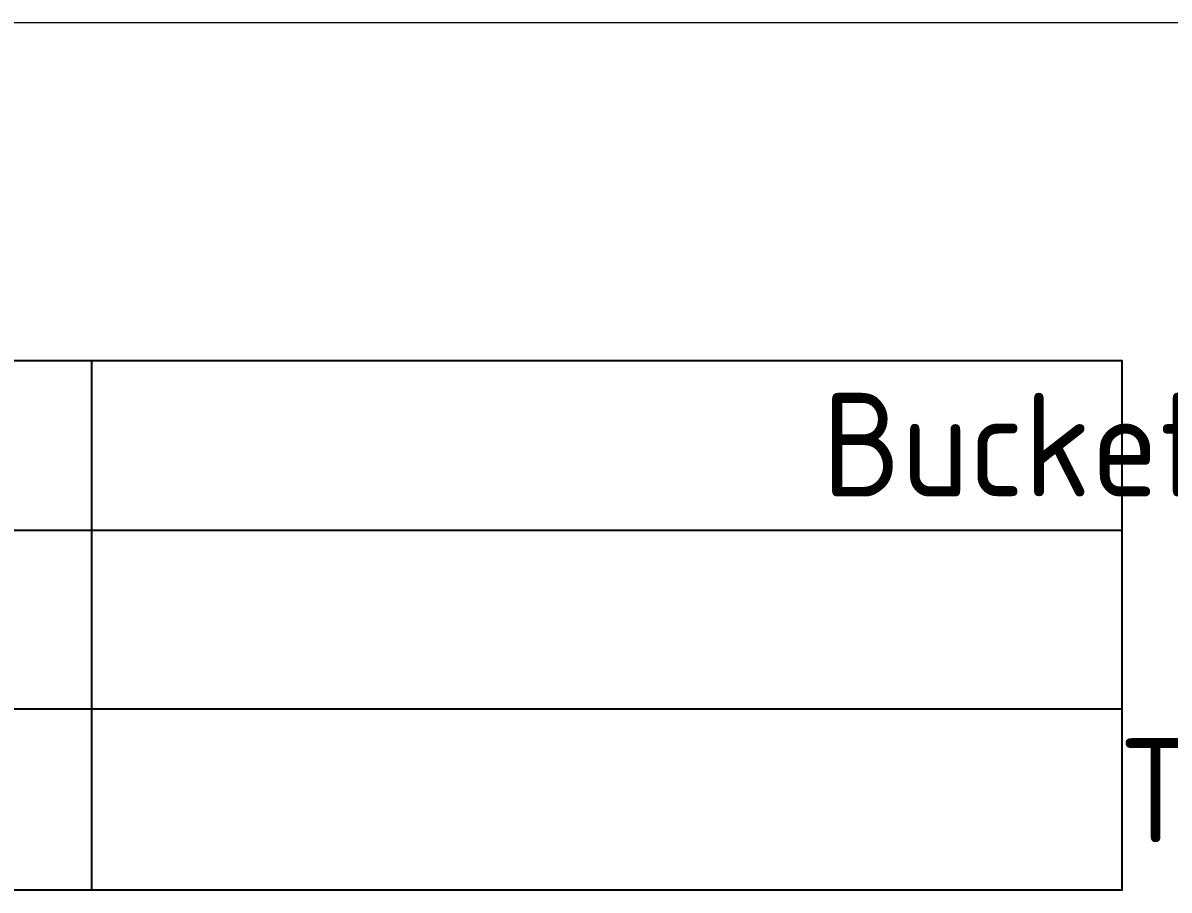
# Model space of a CAD drawing. Extents: x -681219 to -550379, y -242630 to -158199.
# Drawn here: x -636623 to -635297, y -220420 to -219417 of the extents above; entities that cross this region are included whole.
import ezdxf
from ezdxf.lldxf.tags import DXFTag

# ---------------------------------------------------------------- set-up
doc = ezdxf.new("R2010")
doc.units = 0
doc.header["$LTSCALE"] = 1000
doc.layers.add('famsun', color=7, linetype='CONTINUOUS', lineweight=0)
doc.layers.add('轴网_轴线', color=1, linetype='CENTER2', lineweight=0)
doc.layers.add('NEW1', color=2, linetype='CONTINUOUS')
doc.layers.add('TEXT', color=7, linetype='CONTINUOUS')
doc.styles.add('ISOCP', font='isocp.shx', dxfattribs={"bigfont": 'gbcbig.shx'})
tags = doc.linetypes.add('CENTER2', pattern=[28.575, 19.05, -3.175, 3.175, -3.175]).pattern_tags.tags
tags[10:11] = [DXFTag(74, 4), DXFTag(75, 0), DXFTag(340, '0'), DXFTag(46, 0.0), DXFTag(50, 0.0), DXFTag(44, 0.0), DXFTag(45, 0.0)]
tags[8:9] = [DXFTag(74, 4), DXFTag(75, 0), DXFTag(340, '0'), DXFTag(46, 0.0), DXFTag(50, 0.0), DXFTag(44, 0.0), DXFTag(45, 0.0)]
tags[6:7] = [DXFTag(74, 4), DXFTag(75, 0), DXFTag(340, '0'), DXFTag(46, 0.0), DXFTag(50, 0.0), DXFTag(44, 0.0), DXFTag(45, 0.0)]
tags[4:5] = [DXFTag(74, 4), DXFTag(75, 0), DXFTag(340, '0'), DXFTag(46, 0.0), DXFTag(50, 0.0), DXFTag(44, 0.0), DXFTag(45, 0.0)]

# ---------------------------------------------------------------- blocks, each defined once
blk = doc.blocks.new('轴网FB0EDE194AE0F5E0')
at = {"layer": '轴网_轴线'}
blk.add_line((-1200, 7500), (44200, 7500), dxfattribs=at)

msp = doc.modelspace()

# ---------------------------------------------------------------- linework, layer by layer
at = {"layer": 'NEW1', "color": 2}
for p, q in [((-636544.0453, -219807.1684), (-636544.0453, -220420.1813)), ((-637232.1393, -220003.5547), (-635352.0438, -220003.5547)), ((-637232.1393, -220210.5484), (-635352.0438, -220210.5484))]:
    msp.add_line(p, q, dxfattribs=at)
msp.add_lwpolyline([(-637232.1393, -219807.1684), (-635352.0438, -219807.1684), (-635352.0438, -220420.1813), (-637232.1393, -220420.1813)], close=True, dxfattribs=at)

# ---------------------------------------------------------------- block references
at = {"layer": 'famsun', "xscale": -1}
msp.add_blockref('轴网FB0EDE194AE0F5E0', (-623955.4609, -226916.6983), dxfattribs=at)

# ---------------------------------------------------------------- texts
at = {"layer": 'TEXT', "insert": (-634640.6011, -219844.674), "char_height": 120, "attachment_point": 3, "style": 'ISOCP'}
msp.add_mtext_dynamic_manual_height_columns('Bucket elevator{\\Fisocp|c134;\\PG0112\\PTDTG30/19}', width=1859.741632, gutter_width=40.8108, heights=[0], dxfattribs=at)

doc.saveas('drawing.dxf')
